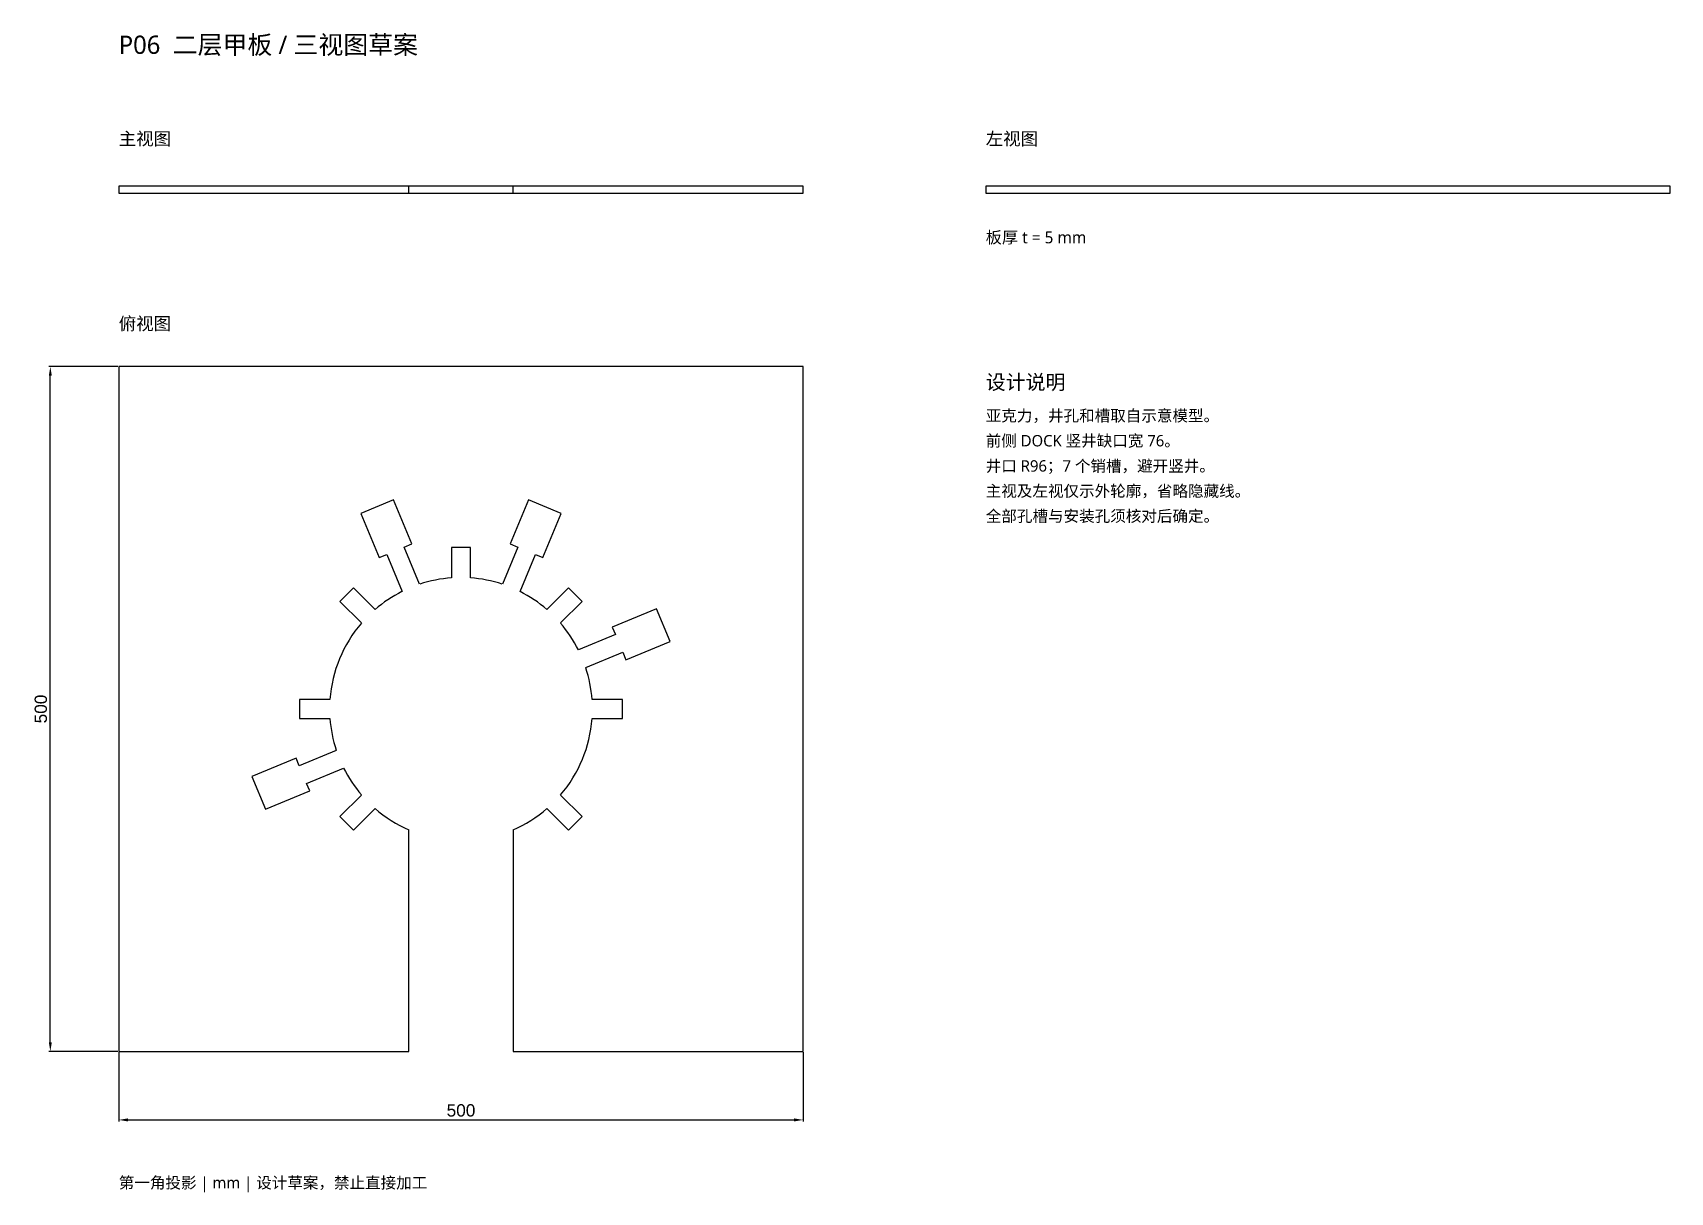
# Model space of a CAD drawing. Header units: millimetres. Extents: x 87 to 1283, y 47 to 894.
import ezdxf

# ---------------------------------------------------------------- set-up
doc = ezdxf.new("R2010")
doc.units = ezdxf.units.MM
for name, color, linetype in [('DIMENSIONS', 3, 'Continuous'), ('NOTES', 7, 'Continuous'), ('OUTLINE', 7, 'Continuous')]:
    doc.layers.add(name, color=color, linetype=linetype)
doc.styles.add('CN_NOTES', font='Microsoft YaHei.ttf')
doc.styles.get("Standard").update_dxf_attribs({"font": 'arial.ttf'})
doc.dimstyles.new('ISO-25', dxfattribs={"dimtxt": 2.5, "dimasz": 2.5, "dimexe": 1.25, "dimexo": 0.625, "dimtad": 1, "dimtxsty": 'Standard', "dimcen": 2.5, "dimadec": 0, "dimazin": 0, "dimtfac": 1, "dimtmove": 0, "dimatfit": 3, "dimfxl": 1, "dimarcsym": 0})

# ---------------------------------------------------------------- blocks, each defined once
blk = doc.blocks.new('*D1')
at = {"layer": 'Defpoints', "color": 0, "transparency": 16777216}
for p in [(150, 150), (650, 150), (650, 100)]:
    blk.add_point(p, dxfattribs=at)
at = {"layer": 'DIMENSIONS', "color": 0, "lineweight": -2, "transparency": 16777216}
for p, q in [((150, 149.4), (150, 98.8)), ((650, 149.4), (650, 98.8)), ((156.7, 100), (643.3, 100))]:
    blk.add_line(p, q, dxfattribs=at)
at = {"layer": 'DIMENSIONS', "color": 0, "transparency": 16777216}
for points in [[(156.7, 101.1), (156.7, 98.9), (150, 100)], [(643.3, 101.1), (643.3, 98.9), (650, 100)]]:
    blk.add_solid(points, dxfattribs=at)
at = {"layer": 'DIMENSIONS', "color": 0, "transparency": 16777216, "insert": (400, 106.9), "char_height": 9, "attachment_point": 5}
blk.add_mtext('500', dxfattribs=at)
blk = doc.blocks.new('*D2')
at = {"layer": 'Defpoints', "color": 0, "transparency": 16777216}
for p in [(100, 650), (150, 650), (150, 150)]:
    blk.add_point(p, dxfattribs=at)
at = {"layer": 'DIMENSIONS', "color": 0, "lineweight": -2, "transparency": 16777216}
for p, q in [((149.4, 650), (98.8, 650)), ((100, 156.7), (100, 643.3)), ((149.4, 150), (98.8, 150))]:
    blk.add_line(p, q, dxfattribs=at)
at = {"layer": 'DIMENSIONS', "color": 0, "transparency": 16777216}
for points in [[(98.9, 643.3), (101.1, 643.3), (100, 650)], [(98.9, 156.7), (101.1, 156.7), (100, 150)]]:
    blk.add_solid(points, dxfattribs=at)
at = {"layer": 'DIMENSIONS', "color": 0, "transparency": 16777216, "insert": (93.1, 400), "char_height": 9, "attachment_point": 5, "rotation": 90}
blk.add_mtext('500', dxfattribs=at)

msp = doc.modelspace()

# ---------------------------------------------------------------- linework, layer by layer
at = {"layer": 'OUTLINE'}
for p, q in [((650, 781.7), (150, 781.7)), ((150, 781.7), (150, 776.7)), ((362, 776.7), (362, 781.7)), ((438, 776.7), (438, 781.7)), ((650, 776.7), (650, 781.7)), ((1283.3, 781.7), (783.3, 781.7)), ((783.3, 781.7), (783.3, 776.7)), ((1283.3, 776.7), (1283.3, 781.7)), ((150, 776.7), (650, 776.7)), ((783.3, 776.7), (1283.3, 776.7)), ((650, 650), (150, 650)), ((150, 650), (150, 150)), ((650, 150), (650, 650)), ((350.8, 552.8), (326.8, 542.8)), ((364.2, 520.5), (350.8, 552.8)), ((449.2, 552.8), (435.8, 520.5)), ((473.2, 542.8), (449.2, 552.8)), ((326.8, 542.8), (340.2, 510.5)), ((459.8, 510.5), (473.2, 542.8)), ((358.6, 518.2), (364.2, 520.5)), ((369.8, 491.1), (358.6, 518.2)), ((407, 518), (393, 518)), ((393, 518), (393, 495.7)), ((407, 495.7), (407, 518)), ((441.4, 518.2), (430.2, 491.1)), ((435.8, 520.5), (441.4, 518.2)), ((340.2, 510.5), (345.7, 512.8)), ((345.7, 512.8), (356.9, 485.8)), ((443.1, 485.8), (454.3, 512.8)), ((454.3, 512.8), (459.8, 510.5)), ((321.5, 488.4), (311.6, 478.5)), ((311.6, 478.5), (327.3, 462.8)), ((337.2, 472.7), (321.5, 488.4)), ((478.5, 488.4), (462.8, 472.7)), ((472.7, 462.8), (488.4, 478.5)), ((488.4, 478.5), (478.5, 488.4)), ((542.8, 473.2), (510.5, 459.8)), ((552.8, 449.2), (542.8, 473.2)), ((510.5, 459.8), (512.8, 454.3)), ((512.8, 454.3), (485.8, 443.1)), ((520.5, 435.8), (552.8, 449.2)), ((491.1, 430.2), (518.2, 441.4)), ((518.2, 441.4), (520.5, 435.8)), ((304.3, 407), (282, 407)), ((282, 407), (282, 393)), ((518, 407), (495.7, 407)), ((518, 393), (518, 407)), ((282, 393), (304.3, 393)), ((495.7, 393), (518, 393)), ((279.5, 364.2), (247.2, 350.8)), ((281.8, 358.6), (279.5, 364.2)), ((308.9, 369.8), (281.8, 358.6)), ((247.2, 350.8), (257.2, 326.8)), ((287.2, 345.7), (314.2, 356.9)), ((257.2, 326.8), (289.5, 340.2)), ((289.5, 340.2), (287.2, 345.7)), ((327.3, 337.2), (311.6, 321.5)), ((488.4, 321.5), (472.7, 337.2)), ((321.5, 311.6), (337.2, 327.3)), ((462.8, 327.3), (478.5, 311.6)), ((311.6, 321.5), (321.5, 311.6)), ((362, 150), (362, 311.8)), ((438, 311.8), (438, 150)), ((478.5, 311.6), (488.4, 321.5)), ((150, 150), (362, 150)), ((438, 150), (650, 150))]:
    msp.add_line(p, q, dxfattribs=at)
for start, end in [(94.1815, 108.3185), (71.6815, 85.8185), (116.6815, 130.8185), (49.1815, 63.3185), (139.1815, 175.8185), (26.6815, 40.8185), (4.1815, 18.3185), (184.1815, 198.3185), (319.1815, 355.8185), (206.6815, 220.8185), (229.1815, 246.682), (293.318, 310.8185)]:
    msp.add_arc((400, 400), 96, start, end, dxfattribs=at)

# ---------------------------------------------------------------- texts
at = {"layer": 'NOTES', "style": 'CN_NOTES'}
for s, height, p in [('P06  二层甲板 / 三视图草案', 13.333, (150, 878.3)), ('主视图', 9.33, (150, 811.7)), ('左视图', 9.33, (783.3, 811.7)), ('板厚 t = 5 mm', 8.667, (783.3, 740)), ('俯视图', 9.33, (150, 676.7)), ('设计说明', 10.67, (783.3, 633.3)), ('亚克力，井孔和槽取自示意模型。', 8.333, (783.3, 610)), ('前侧 DOCK 竖井缺口宽 76。', 8.333, (783.3, 591.7)), ('井口 R96；7 个销槽，避开竖井。', 8.333, (783.3, 573.3)), ('主视及左视仅示外轮廓，省略隐藏线。', 8.333, (783.3, 555)), ('全部孔槽与安装孔须核对后确定。', 8.333, (783.3, 536.7)), ('第一角投影 | mm | 设计草案，禁止直接加工', 8.333, (150, 50))]:
    msp.add_text(s, height=height, dxfattribs=at).set_placement(p)

# ---------------------------------------------------------------- dimensions: what is measured, and where the dimension line sits
at = {"layer": 'DIMENSIONS'}
dim = msp.add_linear_dim(base=(100, 650), p1=(150, 150), p2=(150, 650), angle=90, dimstyle='ISO-25', override={"dimtxt": 9, "dimasz": 6.666667, "dimgap": 2.333333, "dimdec": 0}, dxfattribs=at)
dim.commit()
dim.dimension.update_dxf_attribs({"geometry": '*D2', "text_midpoint": (93.1, 400)})
dim = msp.add_linear_dim(base=(650, 100), p1=(150, 150), p2=(650, 150), dimstyle='ISO-25', override={"dimtxt": 9, "dimasz": 6.666667, "dimgap": 2.333333, "dimdec": 0}, dxfattribs=at)
dim.commit()
dim.dimension.update_dxf_attribs({"geometry": '*D1', "text_midpoint": (400, 106.9)})

doc.saveas('drawing.dxf')
